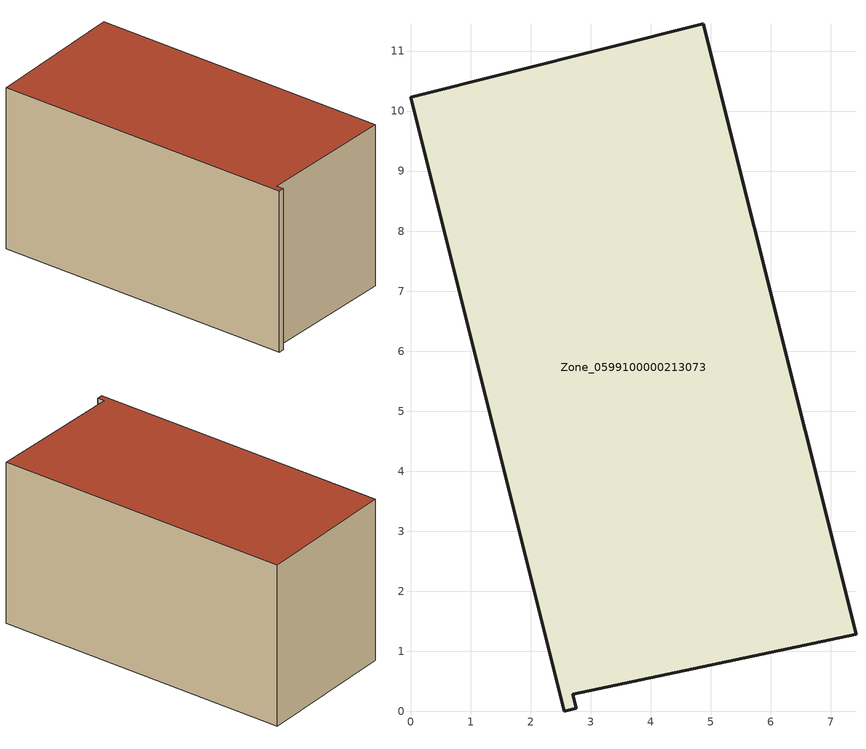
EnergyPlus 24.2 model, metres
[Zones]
Zone_0599100000213073
 floor ground (C_G): 7.42,1.29 2.71,0.28 2.77,0.05 2.56,0 0,10.23 4.88,11.46 z0
 wall outside (C_F): 7.42,1.29 4.88,11.46 0,10.23 2.56,0 2.77,0.05 2.71,0.28 7.42,1.29 z0:5.77
 roof outside (C_R): 2.71,0.28 7.42,1.29 4.88,11.46 0,10.23 2.56,0 2.77,0.05 z5.77
[BUILDING]
Pand.0599100000213073: North Axis=0; Terrain=City; Loads Convergence Tolerance Value=0.04; Temperature Convergence Tolerance Value=0.4; Solar Distribution=FullExterior; Maximum Number of Warmup Days=25; Minimum Number of Warmup Days=1
[Site:Location]
Rotterdam.The.Hague.AP_ZH_NLD Design_Conditions: Latitude=51.96; Longitude=4.45; Time Zone=1; Elevation=-4.5
[SITE:GROUNDTEMPERATURE:BUILDINGSURFACE]
18, 18, 18, 18, 18, 18, 18, 18, 18, 18, 18, 18
[MATERIAL] Thermal Absorptance=0.9; Solar Absorptance=0.7; Visible Absorptance=0.7
Name | Roughness | Thickness | Conductivity | Density | Specific Heat
G.TC.1992-2005 | MediumSmooth | 0.15 | 0.06 | 540 | 1210
F.TC.1992-2005 | Rough | 0.3 | 0.12 | 1920 | 840
R.TC.1992-2005 | MediumRough | 0.2 | 0.08 | 1500 | 1000
[CONSTRUCTION]
C_G: G.TC.1992-2005
C_F: F.TC.1992-2005
C_R: R.TC.1992-2005
[ZONE]
Zone_0599100000213073: Type=1; Multiplier=1; Ceiling Height=Autocalculate; Volume=Autocalculate; Floor Area=autocalculate; Part of Total Floor Area=Yes
[ZONEINFILTRATION:DESIGNFLOWRATE]
Infil_Zone_0599100000213073: Zone or ZoneList or Space or SpaceList=Zone_0599100000213073; Schedule=AlwaysOn; Design Flow Rate Calculation Method=Flow/Area; Flow Rate per Floor Area=0.0015; Constant Term Coefficient=1; Temperature Term Coefficient=0; Velocity Term Coefficient=0; Velocity Squared Term Coefficient=0
[HVACTEMPLATE:ZONE:IDEALLOADSAIRSYSTEM]
Zone_0599100000213073: Maximum Heating Supply Air Temperature=50; Minimum Cooling Supply Air Temperature=13; Maximum Heating Supply Air Humidity Ratio=0.0156; Minimum Cooling Supply Air Humidity Ratio=0.0077; Heating Limit=NoLimit; Cooling Limit=NoLimit; Dehumidification Control Type=ConstantSensibleHeatRatio; Cooling Sensible Heat Ratio=0.7; Dehumidification Setpoint=60; Humidification Control Type=None; Humidification Setpoint=30; Outdoor Air Method=None; Outdoor Air Flow Rate per Person=0.00944; Outdoor Air Flow Rate per Zone Floor Area=0; Outdoor Air Flow Rate per Zone=0; Demand Controlled Ventilation Type=None; Outdoor Air Economizer Type=NoEconomizer; Heat Recovery Type=None; Sensible Heat Recovery Effectiveness=0.7; Latent Heat Recovery Effectiveness=0.65
[ZONECONTROL:THERMOSTAT]
ThermostatControl_Zone_0599100000213073: Zone or ZoneList=Zone_0599100000213073; Control Type Schedule=DualSetpointControlType; Control 1=Thermostat_Zone_0599100000213073; Temperature Difference Between Cutout And Setpoint=0
[THERMOSTATSETPOINT:DUALSETPOINT]
Thermostat_Zone_0599100000213073: Heating Setpoint Temperature Schedule=HeatingSetpoint_Zone_0599100000213073; Cooling Setpoint Temperature Schedule=CoolingSetpoint_Zone_0599100000213073
[SCHEDULE:COMPACT]
HeatingSetpoint_Zone_0599100000213073: Through: 12/31, For: AllDays, Until: 24:00, 21
CoolingSetpoint_Zone_0599100000213073: Through: 12/31, For: AllDays, Until: 24:00, 24
DualSetpointControlType: Through: 12/31, For: AllDays, Until: 24:00, 4
AlwaysOn: Through: 12/31, For: AllDays, Until: 24:00, 1
